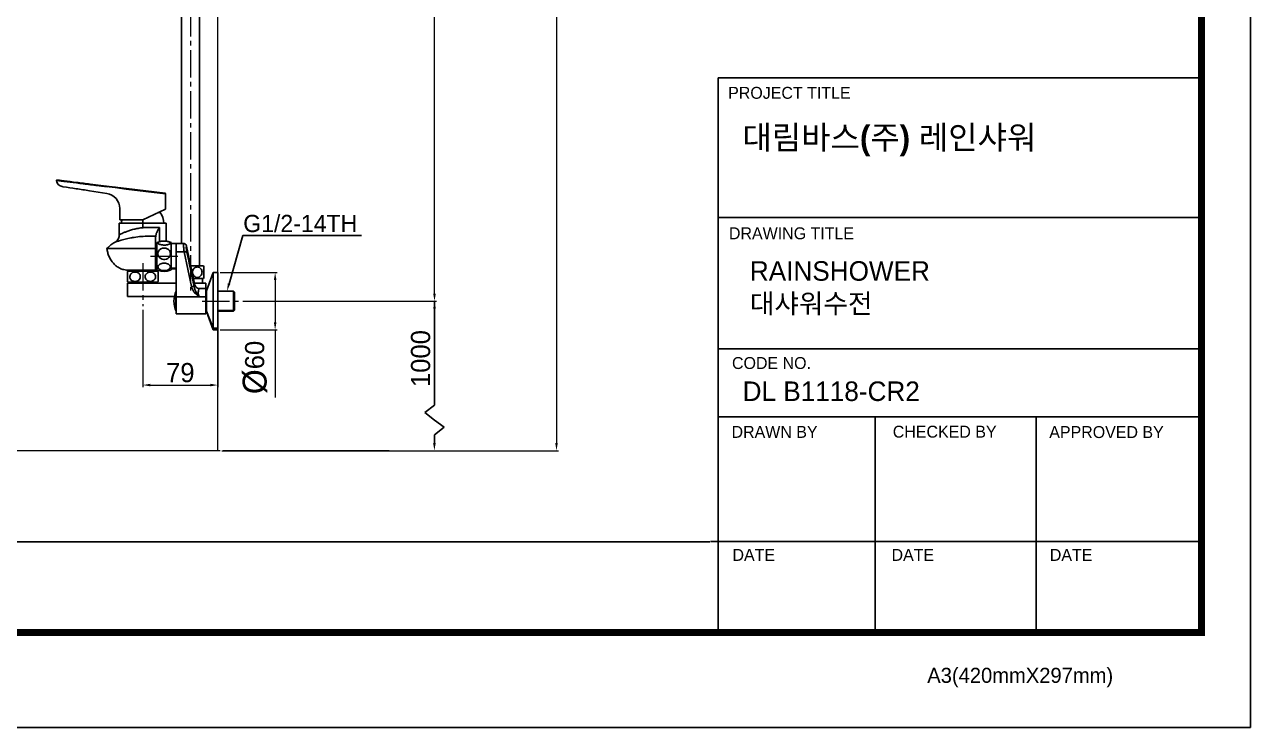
# Model space of a CAD drawing. Extents: x 0 to 3160, y 0 to 2315.
# Drawn here: x 1879 to 3160, y 0 to 734 of the extents above; entities that cross this region are included whole.
import ezdxf
from ezdxf import colors
from ezdxf.entities.mleader import LeaderData, LeaderLine
from ezdxf.math import Vec2, Vec3

# ---------------------------------------------------------------- set-up
doc = ezdxf.new("R2010")
doc.units = 0
doc.header["$LTSCALE"] = 3
doc.header["$MEASUREMENT"] = 0
doc.header["$PDMODE"] = 3
doc.header["$PDSIZE"] = -10
doc.linetypes.add('CENTER2', pattern=[28.575, 19.05, -3.175, 3.175, -3.175])
doc.layers.get('0').update_dxf_attribs({"linetype": 'CONTINUOUS'})
doc.layers.get('DEFPOINTS').update_dxf_attribs({"linetype": 'CONTINUOUS'})
doc.layers.add('1', color=7, linetype='CONTINUOUS', true_color=0xffffff)
doc.layers.add('Cneter', color=1, linetype='CENTER2', lineweight=13)
doc.layers.add('치수선', color=7, linetype='CONTINUOUS', lineweight=20)
doc.styles.add('Daelim Dimension', font='')
doc.styles.get('Daelim Dimension').set_extended_font_data('나눔고딕')
doc.dimstyles.new('DEFAULT', dxfattribs={"dimscale": 2, "dimtxt": 2, "dimasz": 2, "dimexe": 0, "dimexo": 2, "dimgap": 1, "dimtad": 1, "dimdec": 1, "dimzin": 9, "dimdsep": 46, "dimtxsty": 'Daelim Dimension', "dimcen": 0.5, "dimclrd": 252, "dimclre": 252, "dimclrt": 3, "dimadec": 1, "dimazin": 0, "dimtfac": 1, "dimtdec": 1, "dimtix": 1, "dimtmove": 0, "dimatfit": 3, "dimfxl": 1, "dimtolj": 1, "dimtzin": 1, "dimlwd": 9, "dimlwe": 9, "dimarcsym": 0})

# ---------------------------------------------------------------- blocks, each defined once
blk = doc.blocks.new('*D0')
at = {"color": 5, "lineweight": 9, "ltscale": 0.5, "transparency": 16777216}
for p, q in [((2083.7, 475.2), (2143, 475.2)), ((2141, 467.2), (2141, 423.2)), ((2083.7, 415.2), (2143, 415.2)), ((2141, 415.2), (2141, 344.7))]:
    blk.add_line(p, q, dxfattribs=at)
at = {"color": 5, "ltscale": 0.5, "transparency": 16777216}
for points in [[(2139.7, 467.2), (2142.4, 467.2), (2141, 475.2)], [(2139.7, 423.2), (2142.4, 423.2), (2141, 415.2)]]:
    blk.add_solid(points, dxfattribs=at)
at = {"layer": 'DEFPOINTS', "color": 0, "ltscale": 0.5, "transparency": 16777216}
for p in [(2079.7, 475.2), (2079.7, 415.2), (2141, 415.2)]:
    blk.add_point(p, dxfattribs=at)
at = {"color": 7, "ltscale": 0.5, "transparency": 16777216, "insert": (2107.1, 376), "char_height": 20, "attachment_point": 2, "rotation": 90, "style": 'Daelim Dimension'}
blk.add_mtext('\\A1;{\\H1.25x;\\C256;Ø}60', dxfattribs=at)
blk = doc.blocks.new('*D1')
at = {"color": 5, "lineweight": 9, "ltscale": 0.5, "transparency": 16777216}
for p, q in [((2085.2, 1377.6), (2309.4, 1377.6)), ((2307.4, 453.2), (2307.4, 1369.6)), ((2107.4, 445.2), (2309.4, 445.2))]:
    blk.add_line(p, q, dxfattribs=at)
at = {"color": 5, "ltscale": 0.5, "transparency": 16777216}
for points in [[(2306.1, 1369.6), (2308.8, 1369.6), (2307.4, 1377.6)], [(2306.1, 453.2), (2308.8, 453.2), (2307.4, 445.2)]]:
    blk.add_solid(points, dxfattribs=at)
at = {"layer": 'DEFPOINTS', "color": 0, "ltscale": 0.5, "transparency": 16777216}
for p in [(2081.2, 1377.6), (2307.4, 1377.6), (2103.4, 445.2)]:
    blk.add_point(p, dxfattribs=at)
at = {"color": 7, "ltscale": 0.5, "transparency": 16777216, "insert": (2294.6, 914.9), "char_height": 20, "attachment_point": 5, "rotation": 90, "style": 'Daelim Dimension'}
blk.add_mtext('\\A1;1000', dxfattribs=at)
blk = doc.blocks.new('*D3')
at = {"color": 5, "lineweight": 9, "ltscale": 0.5, "transparency": 16777216}
for p, q in [((2081.2, 472.5), (2081.2, 355.6)), ((2002.7, 436.2), (2002.7, 355.6)), ((2010.7, 357.6), (2073.2, 357.6))]:
    blk.add_line(p, q, dxfattribs=at)
at = {"color": 5, "ltscale": 0.5, "transparency": 16777216}
for points in [[(2010.7, 359), (2010.7, 356.3), (2002.7, 357.6)], [(2073.2, 359), (2073.2, 356.3), (2081.2, 357.6)]]:
    blk.add_solid(points, dxfattribs=at)
at = {"layer": 'DEFPOINTS', "color": 0, "ltscale": 0.5, "transparency": 16777216}
for p in [(2081.2, 476.5), (2002.7, 440.2), (2081.2, 357.6)]:
    blk.add_point(p, dxfattribs=at)
at = {"color": 7, "ltscale": 0.5, "transparency": 16777216, "insert": (2042, 370.5), "char_height": 20, "attachment_point": 5, "style": 'Daelim Dimension'}
blk.add_mtext('\\A1;79', dxfattribs=at)
blk = doc.blocks.new('*D4')
at = {"color": 5, "lineweight": 9, "ltscale": 0.5, "transparency": 16777216}
for p, q in [((2085.2, 1377.6), (2436.8, 1377.6)), ((2434.8, 1369.6), (2434.8, 297.1)), ((2085.2, 289.1), (2436.8, 289.1))]:
    blk.add_line(p, q, dxfattribs=at)
at = {"color": 5, "ltscale": 0.5, "transparency": 16777216}
for points in [[(2433.5, 1369.6), (2436.2, 1369.6), (2434.8, 1377.6)], [(2433.5, 297.1), (2436.2, 297.1), (2434.8, 289.1)]]:
    blk.add_solid(points, dxfattribs=at)
at = {"layer": 'DEFPOINTS', "color": 0, "ltscale": 0.5, "transparency": 16777216}
for p in [(2081.2, 1377.6), (2081.2, 289.1), (2434.8, 289.1)]:
    blk.add_point(p, dxfattribs=at)
at = {"color": 7, "ltscale": 0.5, "transparency": 16777216, "insert": (2422, 833.4), "char_height": 20, "attachment_point": 5, "rotation": 90, "style": 'Daelim Dimension'}
blk.add_mtext('\\A1;2000', dxfattribs=at)

msp = doc.modelspace()

# ---------------------------------------------------------------- linework, layer by layer
at = {"color": 5, "ltscale": 40}
for p, q in [((3108.4, 678.6), (2603.5, 678.6)), ((3108.4, 532.7), (2603.5, 532.7)), ((3108.4, 532.7), (2603.5, 532.7)), ((3108.4, 395.4), (2603.5, 395.4)), ((3108.4, 395.4), (2603.5, 395.4)), ((3108.4, 324.6), (2603.5, 324.6)), ((3108.4, 324.6), (2603.5, 324.6)), ((2767.5, 324.6), (2767.5, 99.1)), ((2935.8, 324.6), (2935.8, 99.1)), ((3108.4, 194.3), (2595.5, 194.3)), ((3108.4, 194.3), (2607.4, 194.3)), ((3108.4, 99.1), (2675.7, 99.1))]:
    msp.add_line(p, q, dxfattribs=at)
at = {"color": 5, "ltscale": 0.5}
for p, q in [((2603.5, 678.6), (2603.5, 96.1)), ((2307.4, 445.5), (2307.4, 336.5)), ((2307.4, 336.5), (2297.2, 328.8)), ((2307.4, 321.1), (2297.2, 328.8)), ((2307.4, 321.1), (2317.6, 313.5)), ((2307.4, 305.8), (2317.6, 313.5)), ((2307.4, 305.8), (2307.4, 296.4)), ((2086.9, 289.1), (2260.2, 289.1))]:
    msp.add_line(p, q, dxfattribs=at)
at = {"ltscale": 0.5}
for p, q in [((2017.6, 506.4), (2017.6, 478)), ((2081.2, 455.7), (2081.2, 434.7)), ((2098.7, 454.7), (2098.7, 435.7))]:
    msp.add_line(p, q, dxfattribs=at)
at = {"color": 5}
msp.add_line((50.8, 194), (2594.9, 194), dxfattribs=at)
at = {"ltscale": 0.5}
msp.add_lwpolyline([(0, 0), (3159.5, 0), (3159.5, 2315), (0, 2315)], close=True, dxfattribs=at)
at = {"color": 5, "linetype": 'ByBlock', "lineweight": 200, "const_width": 7.28}
msp.add_lwpolyline([(50.8, 99.1), (3108.4, 99.1), (3108.4, 2261.3), (50.8, 2261.3)], close=True, dxfattribs=at)
at = {"color": 5, "ltscale": 0.5}
for points in [[(2306.1, 437.5), (2308.8, 437.5), (2307.4, 445.5)], [(2306, 297.1), (2308.7, 297.1), (2307.3, 289.1)]]:
    msp.add_solid(points, dxfattribs=at)
at = {"layer": '1', "color": 7, "linetype": 'Continuous'}
for p, q in [((2043.2, 1344), (2043.2, 505.4)), ((2062.2, 482), (2062.2, 1344)), ((1948, 567.5), (1964.7, 565.4)), ((1964.7, 565.4), (1974.1, 564.3)), ((1964.7, 564.9), (1966.4, 564.7)), ((1974.1, 563.8), (1964.7, 564.9)), ((1974.1, 564.3), (1985.8, 562.8)), ((1985.4, 562.3), (1974.1, 563.8)), ((1965.4, 557.8), (1947, 560.6)), ((1985.4, 562.3), (2026.7, 557.4)), ((2026.3, 557.9), (1985.8, 562.8)), ((2026.7, 547.8), (2026.7, 557.4)), ((1978.7, 542), (1978.7, 530.3)), ((2026.5, 541.4), (2002.7, 530.3)), ((2018.6, 537.7), (2021.1, 537.7)), ((2018.6, 537.7), (2021.1, 537.7)), ((2019, 537.9), (2020.7, 537.9)), ((2019, 537.9), (2020.7, 537.9)), ((2026.5, 541.4), (2026.5, 544.8)), ((1978.2, 526.7), (1978.2, 514.5)), ((2002.7, 526.7), (1978.2, 526.7)), ((2002.7, 526.7), (1978.2, 526.7)), ((2002.7, 530.3), (1978.7, 530.3)), ((2002.7, 530.3), (2002.7, 526.7)), ((2002.7, 526.7), (2027.2, 526.7)), ((2002.7, 526.7), (2027.2, 526.7)), ((2027.2, 507.9), (2027.2, 526.7)), ((2017.6, 502.3), (2016.2, 502.8)), ((2016.2, 499), (2016.2, 502.8)), ((2017.6, 506.4), (2017.6, 481.3)), ((2032.6, 506.4), (2032.6, 481.3)), ((2037.7, 505.4), (2032.6, 505.4)), ((2045.6, 505.4), (2037.7, 505.4)), ((2037.7, 496.7), (2037.7, 505.4)), ((2057.2, 462), (2048.6, 502.8)), ((2017.6, 498.7), (2016.2, 499)), ((2046, 496.7), (2037.7, 496.7)), ((2037.7, 496.7), (2037.7, 449.8)), ((2053.7, 460.6), (2046, 496.7)), ((2018.2, 476.5), (1987.2, 476.5)), ((1988.2, 476.5), (1988.2, 477.7)), ((2016.2, 481.7), (2017.6, 482.1)), ((2016.6, 477.7), (2016.2, 477.7)), ((2018.5, 477.7), (2016.6, 477.7)), ((2017.2, 476.5), (2017.2, 477.7)), ((2017.6, 478), (2017.6, 481.3)), ((2032.6, 478), (2032.6, 481.3)), ((2037.7, 479.8), (2032.6, 479.8)), ((2032.6, 479), (2037.7, 479)), ((2066.2, 482), (2052.7, 482)), ((2076.2, 475.2), (2069.2, 456.2)), ((2081.2, 475.2), (2076.2, 475.2)), ((2076.2, 475.2), (2076.2, 417)), ((2081.2, 475.2), (2081.2, 417)), ((1986.7, 464), (1986.7, 450)), ((2002.7, 464), (1986.7, 464)), ((2018.2, 465), (1987.2, 465)), ((1993.2, 464), (1993.2, 465)), ((2002.7, 464), (2037.7, 464)), ((2012.3, 464), (2012.3, 465)), ((2066.2, 469), (2055.8, 469)), ((2056.8, 464), (2068.7, 464)), ((2065.2, 469), (2065.2, 464)), ((2068.7, 458.4), (2068.7, 464)), ((2002.7, 450), (1986.7, 450)), ((2002.7, 450), (2035.9, 450)), ((2037.7, 455), (2037.4, 455)), ((2037.4, 455), (2037.4, 436.1)), ((2037.7, 449.8), (2061.5, 449.8)), ((2037.7, 449.8), (2037.7, 432)), ((2068.7, 449.8), (2061.5, 449.8)), ((2068.7, 458.4), (2061.9, 458.4)), ((2068.7, 449.8), (2068.7, 458.4)), ((2069.2, 455.7), (2068.7, 455.7)), ((2068.7, 449.8), (2068.7, 432)), ((2069.2, 456.2), (2069.2, 434.9)), ((2097.7, 455.7), (2081.2, 455.7)), ((2098.7, 454.7), (2097.7, 455.7)), ((2097.7, 455.7), (2097.7, 435.4)), ((2098.7, 454.7), (2098.7, 436.3)), ((2037.4, 436.1), (2037.7, 436.1)), ((2037.4, 436.1), (2037.4, 435.5)), ((2037.4, 435.5), (2037.7, 435.5)), ((2069.2, 435.4), (2068.7, 435.4)), ((2097.7, 435.4), (2081.2, 435.4)), ((2097.7, 435.4), (2098.7, 436.3)), ((2097.7, 434.7), (2098.7, 435.7)), ((2097.7, 434.7), (2097.7, 435.4)), ((2098.7, 435.7), (2098.7, 436.3)), ((2037.7, 432), (2068.7, 432)), ((2068.7, 434.7), (2069.2, 434.7)), ((2076.2, 417), (2069.2, 434.9)), ((2069.2, 434.3), (2069.2, 434.9)), ((2069.2, 434.3), (2076.2, 415.2)), ((2081.2, 434.7), (2097.7, 434.7)), ((2076.2, 417), (2081.2, 417)), ((2076.2, 417), (2076.2, 415.2)), ((2076.2, 415.2), (2081.2, 415.2)), ((2081.2, 417), (2081.2, 415.2))]:
    msp.add_line(p, q, dxfattribs=at)
msp.add_polyline3d([(1964.7, 564.9, 0), (1964.3, 565, 0), (1964, 565, 0), (1963.7, 565.1, 0), (1963.3, 565.1, 0), (1963, 565.1, 0), (1962.6, 565.2, 0), (1962.3, 565.2, 0), (1962, 565.3, 0), (1961.6, 565.3, 0), (1961.3, 565.3, 0), (1961, 565.4, 0), (1960.6, 565.4, 0), (1960.3, 565.5, 0), (1960, 565.5, 0), (1959.6, 565.5, 0), (1959.3, 565.6, 0), (1959, 565.6, 0), (1958.6, 565.7, 0), (1958.3, 565.7, 0), (1958, 565.7, 0), (1957.6, 565.8, 0), (1957.3, 565.8, 0), (1957, 565.9, 0), (1956.6, 565.9, 0), (1956.3, 565.9, 0), (1956, 566, 0), (1955.6, 566, 0), (1955.3, 566.1, 0), (1954.9, 566.1, 0), (1954.6, 566.2, 0), (1954.3, 566.2, 0), (1953.9, 566.2, 0), (1953.6, 566.3, 0), (1953.3, 566.3, 0), (1952.9, 566.4, 0), (1952.6, 566.4, 0), (1952.3, 566.4, 0), (1951.9, 566.5, 0), (1951.6, 566.5, 0), (1951.3, 566.6, 0), (1950.9, 566.6, 0), (1950.6, 566.6, 0), (1950.3, 566.7, 0), (1949.9, 566.7, 0), (1949.6, 566.8, 0), (1949.3, 566.8, 0), (1948.9, 566.8, 0), (1948.6, 566.9, 0), (1948.3, 566.9, 0), (1947.9, 567, 0)], dxfattribs=at)
for centre, radius, start, end in [((1913.3, 571.3), 0.5, 82.9987, 185.1028), ((1962.7, 542), 16, 359.7151, 81.295), ((2020.7, 537.4), 0.5, 34.0047, 90), ((2020.7, 537.4), 0.5, 34.0047, 90), ((2002.7, 525.3), 22.2, 3.704, 34.0047), ((2002.7, 525.3), 22.2, 166.8917, 176.296), ((2025.1, 489.6), 18.4, 99.1091, 114.0851), ((2025.1, 489.6), 18.4, 65.9149, 80.0175), ((2025.1, 494.8), 18.4, 245.9149, 260.5932), ((2025.1, 494.8), 18.4, 279.7316, 294.0851), ((2054.2, 475.5), 13.6, 23.6064, 28.4869), ((1996.1, 470.8), 10.6, 207.5612, 212.9409), ((2009.4, 470.8), 10.6, 327.0591, 332.4388), ((2054.2, 475.5), 13.6, 331.5131, 336.5186), ((2060.4, 445.2), 25, 157.0455, 173.2838), ((2060.4, 445.2), 25, 186.7162, 202.9545)]:
    msp.add_arc(centre, radius, start, end, dxfattribs=at)
at = {"layer": '1', "color": 7, "linetype": 'Continuous', "extrusion": (0, 0, -1)}
for centre, radius, start, end in [((-1919.7, 571.8), 7, 278.705, 354.8972), ((-2026.2, 557.4), 0.5, 97.0013, 173.9349), ((-1996.1, 470.8), 10.6, 27.5612, 32.9409), ((-2009.4, 470.8), 10.6, 147.0591, 152.4388)]:
    msp.add_arc(centre, radius, start, end, dxfattribs=at)
at = {"layer": '1', "color": 7, "linetype": 'Continuous'}
for centre, major_axis, ratio, start_param, end_param in [((1920.6, 570.4), (0.061, 0.496), 0.014041, 0, 1.776906), ((1947.9, 567), (0.061, 0.496), 0.013673, 0, 1.649304), ((1964.7, 564.9), (0.061, 0.496), 0.011375, 0, 1.572193), ((1974.1, 563.8), (0.061, 0.496), 0.011375, 0, 1.572193), ((1985.8, 562.3), (-0.061, -0.496), 0.718778, 3.141593, 4.800432), ((2046, 495.7), (-2.93, -0.62), 0.335378, 3.38457, 4.641129), ((2025.1, 494.2), (-18.4, 0), 0.766044, 1.150431, 1.207428), ((2025.1, 494.2), (-18.4, 0), 0.766044, 1.934165, 1.991162), ((2060.4, 445.6), (25, 0), 0.939693, 3.031392, 3.515313), ((2060.4, 444.9), (25, 0), 0.939693, 3.127029, 3.515313), ((2060.4, 445.2), (25, 0), 0.939693, 3.516296, 3.542224)]:
    msp.add_ellipse(centre, major_axis=major_axis, ratio=ratio, start_param=start_param, end_param=end_param, dxfattribs=at)
for points, knots in [([(1920.5, 570.3), (1918.5, 570.5), (1916.5, 570.8), (1913.6, 571.1), (1912.8, 571.2), (1912.8, 571.2)], [0, 0, 0, 0, 0.500085, 0.500085, 1, 1, 1, 1]), ([(1913.3, 571.8), (1913.3, 571.8), (1914.1, 571.7), (1916.8, 571.3), (1918.7, 571.1), (1920.6, 570.9)], [0, 0, 0, 0, 0.5, 0.5, 1, 1, 1, 1]), ([(1919.8, 564.7), (1919.6, 564.8), (1919.5, 564.8), (1919.3, 564.8), (1919.2, 564.8), (1919, 564.9), (1918.9, 564.9), (1918.7, 564.9), (1918.7, 564.9), (1918.7, 564.9), (1918.7, 564.9), (1918.7, 564.9)], [0, 0, 0, 0, 0.216994, 0.216994, 0.450628, 0.450628, 0.677029, 0.677029, 0.891233, 0.891233, 1, 1, 1, 1]), ([(1947, 560.6), (1942.4, 561.3), (1937.8, 562), (1928.7, 563.4), (1924.2, 564.1), (1919.8, 564.7)], [0, 0, 0, 0, 0.507283, 0.507283, 1, 1, 1, 1]), ([(1947.9, 567), (1943.1, 567.5), (1938.3, 568.1), (1929.1, 569.2), (1924.8, 569.7), (1920.5, 570.3)], [0, 0, 0, 0, 0.528779, 0.528779, 1, 1, 1, 1]), ([(1920.6, 570.9), (1924.9, 570.3), (1929.2, 569.8), (1938.4, 568.7), (1943.2, 568.1), (1948, 567.5)], [0, 0, 0, 0, 0.471221, 0.471221, 1, 1, 1, 1]), ([(2026.5, 544.8), (2026.5, 545.2), (2026.5, 545.5), (2026.6, 546.1), (2026.6, 546.4), (2026.6, 547), (2026.7, 547.2), (2026.7, 547.5), (2026.7, 547.7), (2026.7, 547.8), (2026.7, 547.8), (2026.7, 547.8)], [0, 0, 0, 0, 0.2138, 0.2138, 0.427529, 0.427529, 0.642328, 0.642328, 0.857868, 0.857868, 1, 1, 1, 1]), ([(1978.2, 514.6), (1978.2, 514), (1978.1, 512.6), (1977.4, 510.5), (1975.9, 508.4), (1974.6, 507.3), (1973.8, 506.8)], [0, 0, 0, 0, 0.198382, 0.43547, 0.706449, 1, 1, 1, 1]), ([(2016.6, 513.3), (2016.3, 513.3), (2015.7, 513.3), (2014.4, 513.3), (2012.8, 513.3), (2010.9, 513.3), (2007.1, 513.2), (2001.3, 512.9), (1995, 512.1), (1990.4, 511.3), (1986.1, 510.4), (1982.3, 509.5), (1979.2, 508.6), (1976.7, 507.8), (1974.4, 507), (1973.8, 506.8), (1973.8, 506.8)], [0, 0, 0, 0, 0.016429, 0.032772, 0.065116, 0.096918, 0.128109, 0.250027, 0.370922, 0.432753, 0.494268, 0.618673, 0.681329, 0.744745, 0.871776, 1, 1, 1, 1]), ([(1978.2, 514.5), (1978.2, 514.5), (1978.2, 514.5), (1979.2, 515.1), (1982.3, 516.5), (1985.3, 517.8), (1989, 519.1), (1992.6, 520.1), (1995.6, 520.9), (1997.9, 521.3), (2000.3, 521.7), (2001.9, 521.9), (2002.7, 522)], [0, 0, 0, 0, 0.000028, 0.247361, 0.372878, 0.498504, 0.624698, 0.750109, 0.815086, 0.875468, 0.93845, 1, 1, 1, 1]), ([(2002.7, 522), (2003.5, 522), (2005.1, 522.2), (2007.5, 522.3), (2009.9, 522.3), (2012.3, 522.3), (2014.8, 522.2), (2016.9, 522.2), (2018.8, 522.2), (2019.8, 522.2), (2020.3, 522.2)], [0, 0, 0, 0, 0.122319, 0.249439, 0.358095, 0.49968, 0.641814, 0.784677, 0.882633, 1, 1, 1, 1]), ([(2016.2, 500.1), (2016.2, 502.9), (2016.2, 505), (2016.2, 507.9), (2016.2, 508.5), (2016.2, 509.8), (2016.2, 510.4), (2016.2, 511.5), (2016.2, 511.9), (2016.2, 512.3)], [0, 0, 0, 0, 0.25, 0.25, 0.5, 0.5, 0.75, 0.75, 1, 1, 1, 1]), ([(2016.6, 514.1), (2016.7, 514.3), (2016.7, 514.7), (2016.8, 515.4), (2017.1, 516.2), (2017.5, 517.1), (2018, 518.2), (2018.7, 519.6), (2019.5, 521), (2020.1, 521.9), (2020.3, 522.2)], [0, 0, 0, 0, 0.097154, 0.202032, 0.314161, 0.433054, 0.551143, 0.699166, 0.913467, 1, 1, 1, 1]), ([(2016.6, 513.3), (2016.6, 513.2), (2016.6, 513.1), (2016.6, 512.7), (2016.6, 512.5), (2016.6, 512.3)], [0, 0, 0, 0, 0.214804, 0.629967, 1, 1, 1, 1]), ([(1973.9, 506.7), (1973.4, 506.5), (1971.6, 505.6), (1968.6, 503.3), (1966.4, 501.2), (1965.3, 500)], [0, 0, 0, 0, 0.135373, 0.567821, 1, 1, 1, 1]), ([(1965.4, 500.3), (1965.6, 498.9), (1966.1, 496.1), (1967.9, 490.7), (1971, 485.7), (1975.2, 481.8), (1978.9, 479.5), (1982.5, 478.1), (1984.9, 477.9), (1985.9, 477.8)], [0, 0, 0, 0, 0.130286, 0.260499, 0.519979, 0.650131, 0.780244, 0.910312, 1, 1, 1, 1]), ([(2016.2, 500.1), (2011.6, 500.1), (2006.9, 500.1), (2000.1, 500.1), (1998, 500.1), (1994, 500.1), (1992.2, 500.1), (1987.4, 500.1), (1985, 500.1), (1980.7, 500.1), (1978.9, 500.1), (1973.9, 500.1), (1971, 500.1), (1967.8, 500.1), (1967, 500.1), (1965.8, 500.1), (1965.5, 500.1), (1965.5, 500.1), (1965.5, 500.1), (1965.5, 500.1)], [0, 0, 0, 0, 0.124996, 0.124996, 0.187494, 0.187494, 0.249992, 0.249992, 0.374988, 0.374988, 0.499984, 0.499984, 0.749975, 0.749975, 0.874971, 0.874971, 0.999967, 0.999967, 1, 1, 1, 1]), ([(2016.2, 477.7), (2016.2, 477.7), (2016.2, 478.3), (2016.2, 480.6), (2016.2, 482.3), (2016.2, 486.6), (2016.2, 489.2), (2016.2, 493.1), (2016.2, 494.5), (2016.2, 497.3), (2016.2, 498.7), (2016.2, 500.1)], [0, 0, 0, 0, 0.25, 0.25, 0.5, 0.5, 0.75, 0.75, 0.875, 0.875, 1, 1, 1, 1]), ([(2025.2, 508), (2023.7, 508), (2022.3, 507.9), (2020, 507.3), (2019.1, 506.9), (2018.4, 506), (2018.6, 505.4), (2020, 504.6), (2021.1, 504.3), (2023.7, 503.9), (2025.2, 503.8), (2028, 504), (2029.3, 504.3), (2031.1, 505), (2031.7, 505.5), (2031.6, 506.5), (2031, 506.9), (2030, 507.3)], [0, 0, 0, 0, 0.125, 0.125, 0.25, 0.25, 0.375, 0.375, 0.5, 0.5, 0.625, 0.625, 0.75, 0.75, 0.875, 0.875, 1, 1, 1, 1]), ([(2025.2, 500.7), (2022.8, 500.7), (2020.4, 499.4), (2018.7, 496.3), (2018.5, 495.1), (2018.8, 492.7), (2019.4, 491.6), (2020.3, 490.8)], [0, 0, 0, 0, 0.5, 0.5, 0.75, 0.75, 1, 1, 1, 1]), ([(2020.3, 490.8), (2021.7, 489.3), (2023.9, 488.6), (2028.1, 489.1), (2030, 490.4), (2031.5, 493.1), (2031.7, 494.1), (2031.6, 496.2), (2031.2, 497.2), (2029.4, 499.7), (2027.3, 500.7), (2025.2, 500.7)], [0, 0, 0, 0, 0.25, 0.25, 0.5, 0.5, 0.625, 0.625, 0.75, 0.75, 1, 1, 1, 1]), ([(2046, 496.7), (2045.9, 497.3), (2045.8, 498.3), (2045.6, 499.8), (2045.5, 501.3), (2045.4, 502.9), (2045.4, 504.7), (2045.5, 505.4), (2045.6, 505.4), (2045.6, 505.4)], [0, 0, 0, 0, 0.105532, 0.211509, 0.318045, 0.467699, 0.637234, 0.958518, 1, 1, 1, 1]), ([(2048.5, 502.9), (2048.5, 503.3), (2048.2, 503.9), (2047.5, 504.8), (2046.6, 505.3), (2045.9, 505.4), (2045.6, 505.4)], [0, 0, 0, 0, 0.240795, 0.497052, 0.754819, 1, 1, 1, 1]), ([(2048.8, 496.6), (2048.7, 496.9), (2048.6, 497.7), (2048.4, 498.8), (2048.3, 499.9), (2048.2, 501.1), (2048.3, 502.1), (2048.3, 502.9), (2048.5, 503.1), (2048.5, 503.1), (2048.5, 503)], [0, 0, 0, 0, 0.087902, 0.177745, 0.269702, 0.398903, 0.556577, 0.710787, 0.870921, 1, 1, 1, 1]), ([(1985.9, 477.7), (1985.9, 477.7), (1986, 477.7), (1986.4, 477.7), (1986.6, 477.7), (1986.9, 477.7)], [0, 0, 0, 0, 0.499744, 0.499744, 1, 1, 1, 1]), ([(1986.7, 465.9), (1986.7, 465.9), (1986.7, 466.3), (1986.7, 467.9), (1986.7, 469.3), (1986.7, 472.2), (1986.7, 473.6), (1986.7, 475.3), (1986.7, 475.7), (1986.7, 475.7)], [0, 0, 0, 0, 0.25004, 0.25004, 0.500079, 0.500079, 0.750119, 0.750119, 1, 1, 1, 1]), ([(1987.6, 477.7), (1987.6, 477.7), (1987.4, 477.7), (1987.1, 477.7), (1986.9, 477.7)], [0, 0, 0, 0, 0.012162, 1, 1, 1, 1]), ([(1997.5, 477.7), (1997.4, 477.7), (1997.3, 477.7), (1997.1, 477.7), (1996.5, 477.7), (1995.6, 477.7), (1994.6, 477.7), (1993.7, 477.7), (1993.2, 477.7), (1992.9, 477.7), (1992.8, 477.7), (1992.6, 477.7), (1992.5, 477.7), (1992.4, 477.7), (1992.3, 477.7), (1992.1, 477.7), (1991.5, 477.7), (1990.6, 477.7), (1989.5, 477.7), (1988.8, 477.7), (1988.4, 477.7), (1988.3, 477.7)], [0, 0, 0, 0, 0.008592, 0.017907, 0.036539, 0.111063, 0.185587, 0.260112, 0.297374, 0.316005, 0.334636, 0.343952, 0.353267, 0.362583, 0.371898, 0.390529, 0.40916, 0.558209, 0.707258, 0.856307, 1, 1, 1, 1]), ([(1990.9, 474.3), (1990.3, 473.7), (1989.8, 473), (1989.2, 471.3), (1989.2, 470.4), (1989.7, 468.6), (1990.2, 467.9), (1991.4, 466.8), (1992.2, 466.4), (1994.5, 465.7), (1996.1, 465.8), (1998.3, 466.9), (1998.9, 467.5), (1999.9, 468.9), (2000.2, 469.8), (2000.2, 470.7)], [0, 0, 0, 0, 0.125, 0.125, 0.25, 0.25, 0.375, 0.375, 0.5, 0.5, 0.75, 0.75, 0.875, 0.875, 1, 1, 1, 1]), ([(2000.2, 470.7), (2000.2, 471.9), (1999.8, 473), (1998.4, 474.6), (1997.5, 475.1), (1994.6, 476), (1992.5, 475.7), (1990.9, 474.3)], [0, 0, 0, 0, 0.25, 0.25, 0.5, 0.5, 1, 1, 1, 1]), ([(2016.2, 477.7), (2015.6, 477.7), (2014.6, 477.7), (2013.2, 477.7), (2012.2, 477.7), (2011.5, 477.7), (2010.8, 477.7), (2009.9, 477.7), (2008.8, 477.7), (2008, 477.7), (2007.4, 477.7), (2007, 477.7), (2006.7, 477.7), (2006.3, 477.7), (2005.7, 477.7), (2004.9, 477.7), (2003.7, 477.7), (2002.7, 477.7), (2001.9, 477.7), (2001.6, 477.7), (2001.2, 477.7), (2000.8, 477.7), (2000.5, 477.7), (2000, 477.7), (1999.2, 477.7), (1998.4, 477.7), (1997.9, 477.7), (1997.6, 477.7), (1997.5, 477.7), (1997.5, 477.7), (1997.5, 477.7)], [0, 0, 0, 0, 0.079367, 0.127772, 0.176177, 0.200379, 0.224582, 0.272986, 0.321391, 0.369796, 0.393999, 0.4061, 0.418201, 0.442404, 0.466606, 0.515011, 0.563416, 0.660226, 0.684428, 0.708631, 0.732833, 0.757035, 0.781238, 0.80544, 0.853845, 0.950655, 0.974858, 0.986959, 0.99906, 1, 1, 1, 1]), ([(2016.2, 470.7), (2016.2, 472), (2015.6, 473.3), (2013.9, 474.9), (2012.8, 475.4), (2010.6, 475.8), (2009.4, 475.6), (2007.3, 474.7), (2006.3, 473.9), (2005.2, 471.7), (2005.1, 470.3), (2006.1, 467.9), (2007, 467), (2010.1, 465.5), (2012.7, 465.7), (2014.5, 467.2)], [0, 0, 0, 0, 0.125, 0.125, 0.25, 0.25, 0.375, 0.375, 0.5, 0.5, 0.625, 0.625, 0.75, 0.75, 1, 1, 1, 1]), ([(2031.7, 481), (2031.7, 482.1), (2030.9, 483.1), (2028.4, 484.5), (2026.8, 484.9), (2023.5, 484.9), (2021.8, 484.5), (2019.4, 483.1), (2018.6, 482.1), (2018.6, 481)], [0, 0, 0, 0, 0.25, 0.25, 0.5, 0.5, 0.75, 0.75, 1, 1, 1, 1]), ([(2018.6, 481), (2018.6, 480), (2019.4, 478.9), (2021.8, 477.5), (2023.5, 477.2), (2026.8, 477.2), (2028.4, 477.5), (2030.9, 478.9), (2031.7, 480), (2031.7, 481)], [0, 0, 0, 0, 0.25, 0.25, 0.5, 0.5, 0.75, 0.75, 1, 1, 1, 1]), ([(2018.7, 475.7), (2018.7, 475.7), (2018.7, 475.3), (2018.7, 473.6), (2018.7, 472.3), (2018.7, 469.3), (2018.7, 467.9), (2018.7, 466.3), (2018.7, 465.9), (2018.7, 465.9)], [0, 0, 0, 0, 0.25004, 0.25004, 0.500079, 0.500079, 0.750119, 0.750119, 1, 1, 1, 1]), ([(2064.7, 475.5), (2064.7, 474), (2064.2, 472.6), (2062.3, 470.6), (2061, 470), (2058.4, 470), (2057.2, 470.6), (2055.3, 472.6), (2054.7, 474), (2054.7, 477), (2055.3, 478.4), (2057.2, 480.5), (2058.4, 481), (2061, 481), (2062.3, 480.5), (2064.2, 478.5), (2064.7, 477), (2064.7, 475.5)], [0, 0, 0, 0, 0.125, 0.125, 0.25, 0.25, 0.375, 0.375, 0.5, 0.5, 0.625, 0.625, 0.75, 0.75, 0.875, 0.875, 1, 1, 1, 1]), ([(2066.7, 470), (2066.7, 470), (2066.7, 470), (2066.7, 470), (2066.7, 470.6), (2066.7, 472.6), (2066.7, 474), (2066.7, 477), (2066.7, 478.4), (2066.7, 480.5), (2066.7, 481), (2066.7, 481), (2066.7, 481), (2066.7, 481)], [0, 0, 0, 0, 0.000311, 0.000311, 0.250188, 0.250188, 0.500066, 0.500066, 0.749943, 0.749943, 0.999821, 0.999821, 1, 1, 1, 1]), ([(2057.2, 462), (2057.2, 462.3), (2057.1, 462.4), (2056.8, 461.9), (2056.6, 461.2), (2056.6, 460.7), (2056.5, 460.4)], [0, 0, 0, 0, 0.356061, 0.66991, 0.804018, 1, 1, 1, 1]), ([(2061.9, 458.4), (2061.2, 458.5), (2060, 458.7), (2058.5, 459.7), (2057.6, 461), (2057.3, 461.8), (2057.2, 462.2)], [0, 0, 0, 0, 0.278859, 0.54699, 0.78848, 1, 1, 1, 1]), ([(2053.7, 460.6), (2053.8, 460.2), (2054, 459.2), (2054.8, 457.4), (2056.1, 455), (2058, 452.8), (2059.8, 451), (2060.9, 450.2), (2061.5, 449.8)], [0, 0, 0, 0, 0.109029, 0.212424, 0.446353, 0.704346, 0.846681, 1, 1, 1, 1]), ([(2056.5, 460.4), (2056.6, 460.1), (2056.7, 459.3), (2057, 458), (2057.5, 456.7), (2058.3, 454.9), (2059.3, 453), (2060.5, 451.1), (2061.1, 450.2), (2061.5, 449.8)], [0, 0, 0, 0, 0.105011, 0.216955, 0.335603, 0.463508, 0.736269, 0.866043, 1, 1, 1, 1]), ([(2061.9, 458.4), (2061.9, 458.4), (2061.8, 458.4), (2061.5, 458.1), (2061.1, 457.1), (2060.8, 455.7), (2060.7, 453.9), (2060.9, 451.9), (2061.3, 450.5), (2061.5, 449.8)], [0, 0, 0, 0, 0.041164, 0.211034, 0.381305, 0.554461, 0.70024, 0.850734, 1, 1, 1, 1])]:
    msp.add_open_spline(points, degree=3, knots=knots, dxfattribs=at)
for points in [[(2002.7, 522), (2002.7, 523.5), (2002.7, 525.1), (2002.7, 526.7)], [(2016.2, 512.3), (2016.3, 512.3), (2016.4, 512.3), (2016.6, 512.3), (2016.6, 512.3)], [(2016.6, 513.3), (2016.6, 513.4), (2016.6, 513.7), (2016.6, 514.1)], [(2020.3, 507.1), (2020.3, 512.1), (2020.3, 517.1), (2020.3, 522.2)], [(2030, 507.3), (2028.8, 507.8), (2027, 508), (2025.2, 508)], [(2056.5, 460.4), (2053.9, 472.5), (2051.4, 484.5), (2048.8, 496.6)], [(1986.9, 477.7), (1987.1, 477.7), (1987.6, 477.7), (1988, 477.7), (1988.3, 477.7)], [(2025.2, 476.4), (2024.1, 476.4), (2023, 476.5), (2022.1, 476.7)], [(2028.2, 476.7), (2027.3, 476.5), (2026.2, 476.4), (2025.2, 476.4)], [(2014.5, 467.2), (2015.5, 468), (2016.2, 469.3), (2016.2, 470.7)], [(2053.7, 460.6), (2054.9, 460.9), (2056.1, 460.8), (2056.5, 460.4)], [(2037.2, 437), (2037.2, 437), (2037.2, 436.9), (2037.2, 436.8), (2037.2, 436.7), (2037.2, 436.6)], [(2037.2, 436.6), (2037.2, 436.6), (2037.2, 436.5), (2037.2, 436.4), (2037.2, 436.4), (2037.2, 436.3)]]:
    msp.add_open_spline(points, degree=3, dxfattribs=at)
at = {"layer": 'Cneter', "lineweight": 5, "ltscale": 0.5}
for p, q in [((2010.9, 492.2), (2040, 492.2)), ((2002.7, 484.9), (2002.7, 440.2)), ((2064.8, 445.2), (2103.4, 445.2))]:
    msp.add_line(p, q, dxfattribs=at)
msp.add_open_spline([(2052.7, 1369.5), (2052.7, 1364.5), (2052.7, 456.5)], degree=1, knots=[0, 0, 0.005476, 1, 1], dxfattribs=at)
at = {"layer": '치수선'}
for p, q in [((2081.2, 289.1), (2081.2, 1455.8)), ((2083.7, 289.1), (603.9, 289.1))]:
    msp.add_line(p, q, dxfattribs=at)

# ---------------------------------------------------------------- texts
at = {"color": 5, "ltscale": 40, "style": 'Daelim Dimension'}
for s, height, p in [('PROJECT TITLE', 12.468, (2614.1, 656.6)), ('DRAWING TITLE', 12.468, (2614.9, 509.9)), ('CODE NO.', 12.47, (2618.1, 374.4)), ('DRAWN BY', 12.47, (2617.6, 302.5)), ('CHECKED BY', 12.47, (2786, 302.7)), ('APPROVED BY', 12.468, (2949.4, 302.3)), ('DATE', 12.47, (2618.6, 174)), ('DATE', 12.47, (2784.7, 174)), ('DATE', 12.47, (2950, 174)), ('A3(420mmX297mm)', 15.736, (2822, 46.6))]:
    msp.add_text(s, height=height, dxfattribs=at).set_placement(p)
at = {"attachment_point": 1, "style": 'Daelim Dimension'}
for s, insert, char_height, width in [('{\\fPretendard Variable SemiBold|b0|i0|c129|p2;\\C7;대림바스(주)} 레인샤워', (2629, 628.5), 24.441, 392.828), (' RAINSHOWER \\P 대샤워수전 ', (2629.2, 487), 20.404, 343.379), ('DL B1118-CR2', (2629.2, 361.4), 20.404, 343.379)]:
    msp.add_mtext(s, dxfattribs=dict(at, insert=insert, char_height=char_height, width=width))
at = {"color": 7, "ltscale": 0.5, "insert": (2293, 385.3), "char_height": 20, "attachment_point": 5, "rotation": 90, "style": 'Daelim Dimension'}
msp.add_mtext('\\A1;1000', dxfattribs=at)

# ---------------------------------------------------------------- dimensions: what is measured, and where the dimension line sits
at = {"color": 5, "ltscale": 0.5}
for base, p1, p2, angle, text, picture, middle in [((2307.4, 1377.6), (2103.4, 445.2), (2081.2, 1377.6), 90, '1000', '*D1', (2307.4, 914.9)), ((2434.8, 289.1), (2081.2, 1377.6), (2081.2, 289.1), 90, '2000', '*D4', (2434.8, 833.4)), ((2141, 415.2), (2079.7, 475.2), (2079.7, 415.2), 270, '{\\H1.25x;\\C256;Ø}<>', '*D0', (2141, 376))]:
    dim = msp.add_linear_dim(base=base, p1=p1, p2=p2, angle=angle, text=text, dimstyle='DEFAULT', override={"dimtxt": 10, "dimasz": 4, "dimexe": 1, "dimdec": 0, "dimclrd": 5, "dimclre": 5, "dimclrt": 7}, dxfattribs=at)
    dim.commit()
    dim.dimension.update_dxf_attribs({"geometry": picture, "text_midpoint": middle, "dimtype": 160})
dim = msp.add_linear_dim(base=(2081.2249014, 357.6314964), p1=(2002.7249014, 440.1618198), p2=(2081.2249014, 476.5234513), dimstyle='DEFAULT', override={"dimtxt": 10, "dimasz": 4, "dimexe": 1, "dimdec": 0, "dimclrd": 5, "dimclre": 5, "dimclrt": 7}, dxfattribs=at)
dim.commit()
dim.dimension.update_dxf_attribs({"geometry": '*D3', "text_midpoint": (2041.9749014, 370.5184778)})

# ---------------------------------------------------------------- leaders
at = {"ltscale": 0.5}
ml = msp.add_multileader_mtext('Standard', dxfattribs=at)
ml.set_content('G1/2-14TH', color=256, style='Daelim Dimension')
ml.set_leader_properties(color=5)
ml.build(insert=Vec2(0, 0))
ml.multileader.update_dxf_attribs({"text_left_attachment_type": 6, "text_right_attachment_type": 6, "dogleg_length": 0.36, "arrow_head_size": 8})
ctx = ml.context
ctx.base_point, ctx.char_height, ctx.arrow_head_size, ctx.landing_gap_size, ctx.plane_origin = Vec3(2107.6, 513.8), 18, 8, 0.09, Vec3(2090.7, 455.7)
ctx.left_attachment, ctx.right_attachment = 6, 6
notes = []
notes.append((ctx, [(0, (1, 1, 0), (2107.2, 513.8), (1, 0), 0.36, [(0, [(2090.7, 455.7)], 0, [])])]))
ctx.mtext.insert, ctx.mtext.flow_direction = Vec3(2107.7, 535.4), 5
for ctx, leaders in notes:
    for number, flags, end, landing, length, lines in leaders:
        leader = LeaderData()
        leader.index, (leader.has_last_leader_line, leader.has_dogleg_vector, leader.attachment_direction) = number, flags
        leader.last_leader_point, leader.dogleg_vector, leader.dogleg_length = Vec3(end), Vec3(landing), length
        for number, points, colour, breaks in lines:
            line = LeaderLine()
            line.index, line.vertices, line.color, line.breaks = number, Vec3.list(points), colors.encode_raw_color(colour), breaks
            leader.lines.append(line)
        ctx.leaders.append(leader)

doc.saveas('drawing.dxf')
